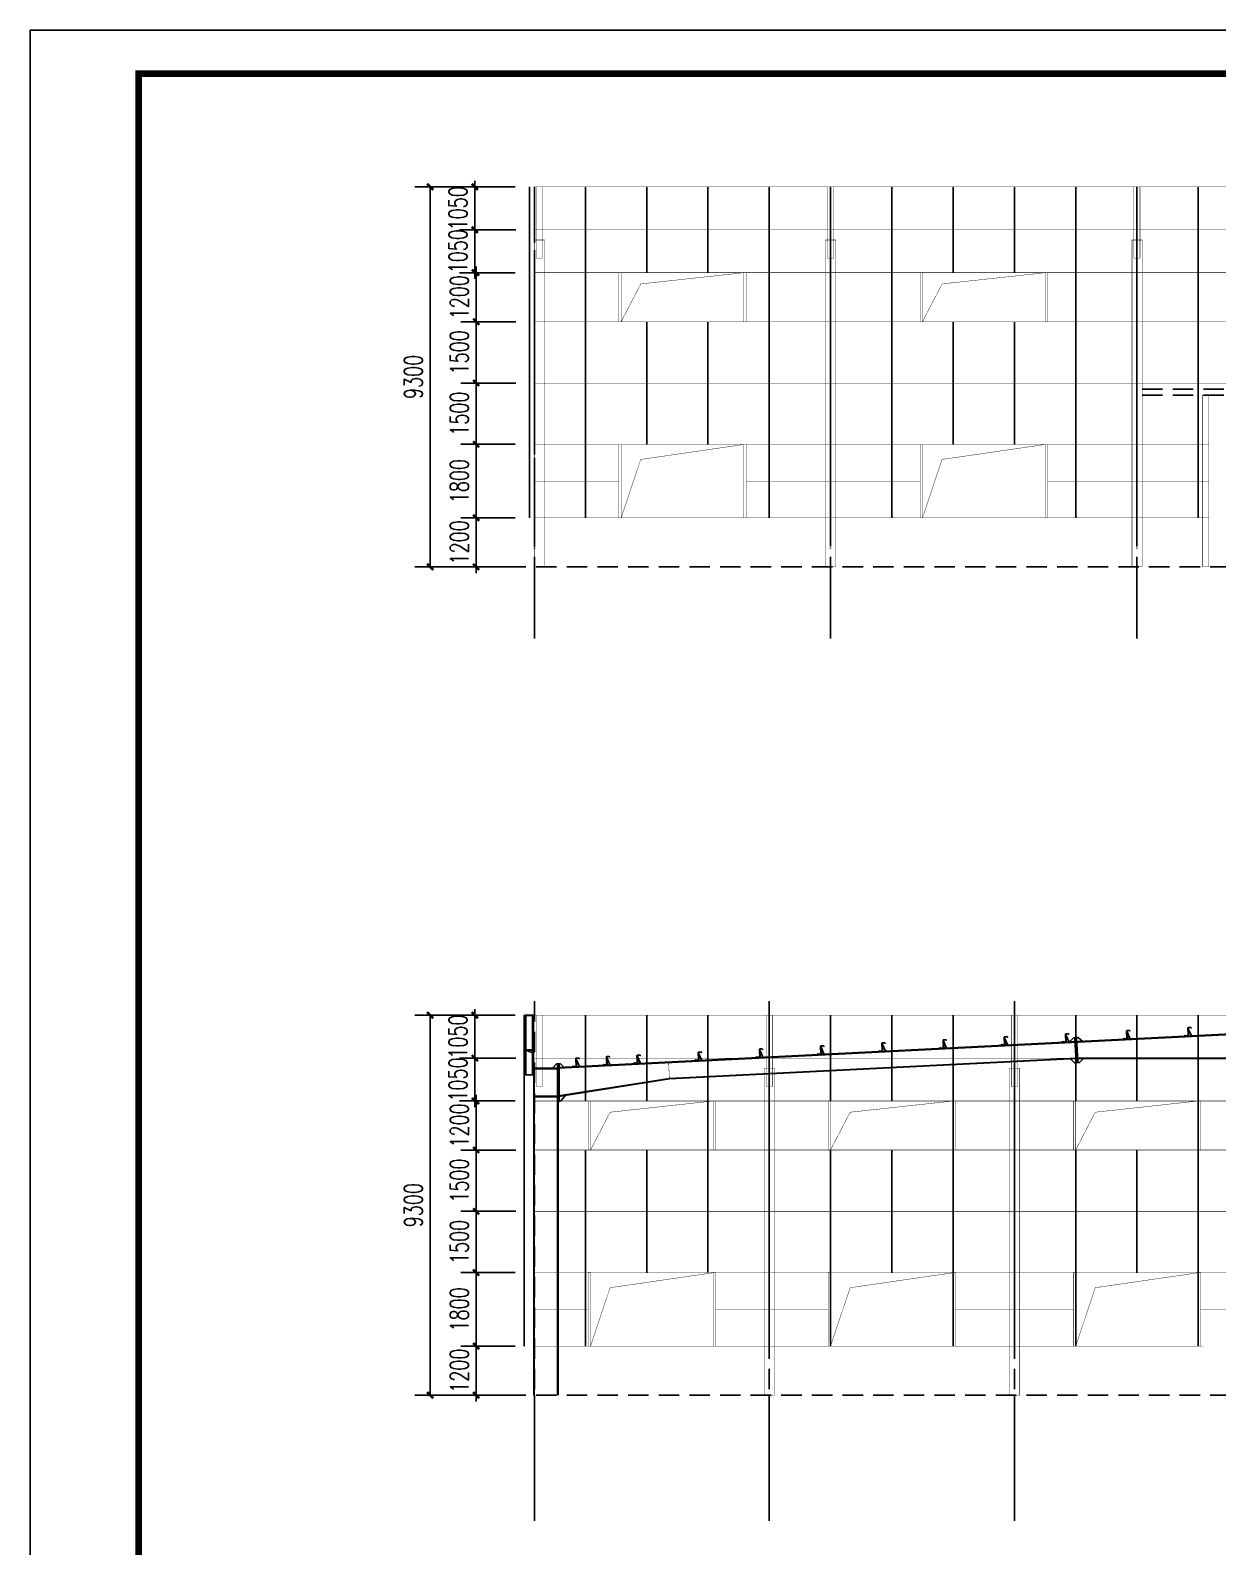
# Model space of a CAD drawing. Extents: x 180850 to 1399066, y 113487 to 334416.
# Drawn here: x 1194176 to 1223239, y 162016 to 199123 of the extents above; entities that cross this region are included whole.
import ezdxf

# ---------------------------------------------------------------- set-up
doc = ezdxf.new("R2010")
doc.units = 0
doc.header["$LTSCALE"] = 1000
doc.linetypes.add('DASHED', pattern=[0.75, 0.5, -0.25])
doc.linetypes.add('DOTE', pattern=[2.42, 2, -0.2, 0.02, -0.2])
for name, color, linetype in [('AXIS', 3, 'Continuous'), ('DOTE', 1, 'Continuous'), ('GL', 150, 'Continuous'), ('GZ', 50, 'Continuous'), ('LT', 27, 'Continuous'), ('PUB_DIM', 3, 'Continuous'), ('PUB_TITLE', 4, 'Continuous'), ('PZ', 202, 'Continuous')]:
    doc.layers.add(name, color=color, linetype=linetype)
doc.styles.add('_TCH_DIM_T3', font='SIMPLEX', dxfattribs={"width": 0.705882, "bigfont": 'GBCBIG'})
doc.dimstyles.new('_TCH_ARCH&&150', dxfattribs={"dimtxt": 446.25, "dimasz": 150, "dimexe": 375, "dimexo": 450, "dimgap": 189.375, "dimtad": 1, "dimdec": 0, "dimzin": 0, "dimdsep": 46, "dimtxsty": '_TCH_DIM_T3', "dimblk": 'ARCHTICK', "dimcen": 0.09, "dimclrd": 3, "dimclre": 3, "dimclrt": 7, "dimazin": 2, "dimtfac": 1, "dimtdec": 0, "dimtix": 1, "dimtmove": 2, "dimatfit": 3, "dimfxl": 1, "dimtolj": 1, "dimtzin": 0, "dimarcsym": 0})

# ---------------------------------------------------------------- blocks, each defined once
blk = doc.blocks.new('_ArchTick')
at = {"color": 0, "linetype": 'ByBlock', "const_width": 0.4}
blk.add_lwpolyline([(-0.5, -0.5), (0.5, 0.5)], dxfattribs=at)
blk = doc.blocks.new('*D1484')
at = {"layer": 'Defpoints', "color": 0, "transparency": 16777216}
for p in [(1205089, 187192), (1206497, 187192), (1206492, 185992)]:
    blk.add_point(p, dxfattribs=at)
at = {"layer": 'PUB_DIM', "color": 3, "lineweight": -2, "transparency": 16777216}
for p, q in [((1206047, 187192), (1204714, 187192)), ((1205089, 187192), (1205089, 187342)), ((1205089, 185992), (1205089, 187192)), ((1206042, 185992), (1204714, 185992)), ((1205089, 185992), (1205089, 185842))]:
    blk.add_line(p, q, dxfattribs=at)
at = {"layer": 'PUB_DIM', "color": 3, "lineweight": -2, "transparency": 16777216, "xscale": 150, "yscale": 150, "zscale": 150}
for p, rotation in [((1205089, 187192), 270), ((1205089, 185992), 90)]:
    blk.add_blockref('_ArchTick', p, dxfattribs=dict(at, rotation=rotation))
at = {"layer": 'PUB_DIM', "color": 7, "transparency": 16777216, "insert": (1204676, 186592), "char_height": 446.2, "attachment_point": 5, "rotation": 90, "style": '_TCH_DIM_T3'}
blk.add_mtext('\\A1;1200', dxfattribs=at)
blk = doc.blocks.new('*D1485')
at = {"layer": 'Defpoints', "color": 0, "transparency": 16777216}
for p in [(1205089, 188992), (1206497, 188992), (1206497, 187192)]:
    blk.add_point(p, dxfattribs=at)
at = {"layer": 'PUB_DIM', "color": 3, "lineweight": -2, "transparency": 16777216}
for p, q in [((1206047, 188992), (1204714, 188992)), ((1205089, 187192), (1205089, 188992)), ((1206047, 187192), (1204714, 187192))]:
    blk.add_line(p, q, dxfattribs=at)
at = {"layer": 'PUB_DIM', "color": 3, "lineweight": -2, "transparency": 16777216, "xscale": 150, "yscale": 150, "zscale": 150}
for p, rotation in [((1205089, 188992), 90), ((1205089, 187192), 270)]:
    blk.add_blockref('_ArchTick', p, dxfattribs=dict(at, rotation=rotation))
at = {"layer": 'PUB_DIM', "color": 7, "transparency": 16777216, "insert": (1204676, 188092), "char_height": 446.2, "attachment_point": 5, "rotation": 90, "style": '_TCH_DIM_T3'}
blk.add_mtext('\\A1;1800', dxfattribs=at)
blk = doc.blocks.new('*D1486')
at = {"layer": 'Defpoints', "color": 0, "transparency": 16777216}
for p in [(1205089, 190492), (1206513, 190492), (1206497, 188992)]:
    blk.add_point(p, dxfattribs=at)
at = {"layer": 'PUB_DIM', "color": 3, "lineweight": -2, "transparency": 16777216}
for p, q in [((1206063, 190492), (1204714, 190492)), ((1205089, 188992), (1205089, 190492)), ((1206047, 188992), (1204714, 188992))]:
    blk.add_line(p, q, dxfattribs=at)
at = {"layer": 'PUB_DIM', "color": 3, "lineweight": -2, "transparency": 16777216, "xscale": 150, "yscale": 150, "zscale": 150}
for p, rotation in [((1205089, 190492), 90), ((1205089, 188992), 270)]:
    blk.add_blockref('_ArchTick', p, dxfattribs=dict(at, rotation=rotation))
at = {"layer": 'PUB_DIM', "color": 7, "transparency": 16777216, "insert": (1204676, 189742), "char_height": 446.2, "attachment_point": 5, "rotation": 90, "style": '_TCH_DIM_T3'}
blk.add_mtext('\\A1;1500', dxfattribs=at)
blk = doc.blocks.new('*D1487')
at = {"layer": 'Defpoints', "color": 0, "transparency": 16777216}
for p in [(1205089, 193192), (1206497, 193192), (1206513, 191992)]:
    blk.add_point(p, dxfattribs=at)
at = {"layer": 'PUB_DIM', "color": 3, "lineweight": -2, "transparency": 16777216}
for p, q in [((1205089, 193192), (1205089, 193342)), ((1206047, 193192), (1204714, 193192)), ((1205089, 191992), (1205089, 193192)), ((1206063, 191992), (1204714, 191992)), ((1205089, 191992), (1205089, 191842))]:
    blk.add_line(p, q, dxfattribs=at)
at = {"layer": 'PUB_DIM', "color": 3, "lineweight": -2, "transparency": 16777216, "xscale": 150, "yscale": 150, "zscale": 150}
for p, rotation in [((1205089, 193192), 270), ((1205089, 191992), 90)]:
    blk.add_blockref('_ArchTick', p, dxfattribs=dict(at, rotation=rotation))
at = {"layer": 'PUB_DIM', "color": 7, "transparency": 16777216, "insert": (1204676, 192592), "char_height": 446.2, "attachment_point": 5, "rotation": 90, "style": '_TCH_DIM_T3'}
blk.add_mtext('\\A1;1200', dxfattribs=at)
blk = doc.blocks.new('*D1488')
at = {"layer": 'Defpoints', "color": 0, "transparency": 16777216}
for p in [(1205056, 194242), (1206513, 194242), (1206497, 193192)]:
    blk.add_point(p, dxfattribs=at)
at = {"layer": 'PUB_DIM', "color": 3, "lineweight": -2, "transparency": 16777216}
for p, q in [((1206063, 194242), (1204681, 194242)), ((1205056, 194242), (1205056, 194392)), ((1205056, 193192), (1205056, 194242)), ((1206047, 193192), (1204681, 193192)), ((1205056, 193192), (1205056, 193042))]:
    blk.add_line(p, q, dxfattribs=at)
at = {"layer": 'PUB_DIM', "color": 3, "lineweight": -2, "transparency": 16777216, "xscale": 150, "yscale": 150, "zscale": 150}
for p, rotation in [((1205056, 194242), 270), ((1205056, 193192), 90)]:
    blk.add_blockref('_ArchTick', p, dxfattribs=dict(at, rotation=rotation))
at = {"layer": 'PUB_DIM', "color": 7, "transparency": 16777216, "insert": (1204643, 193717), "char_height": 446.2, "attachment_point": 5, "rotation": 90, "style": '_TCH_DIM_T3'}
blk.add_mtext('\\A1;1050', dxfattribs=at)
blk = doc.blocks.new('*D1489')
at = {"color": 3, "lineweight": -2, "transparency": 16777216}
for p, q in [((1206028, 195292), (1203589, 195292)), ((1203964, 185992), (1203964, 195292)), ((1206063, 185992), (1203589, 185992))]:
    blk.add_line(p, q, dxfattribs=at)
at = {"layer": 'Defpoints', "color": 0, "transparency": 16777216}
for p in [(1203964, 195292), (1206478, 195292), (1206513, 185992)]:
    blk.add_point(p, dxfattribs=at)
at = {"color": 3, "lineweight": -2, "transparency": 16777216, "xscale": 150, "yscale": 150, "zscale": 150}
for p, rotation in [((1203964, 195292), 90), ((1203964, 185992), 270)]:
    blk.add_blockref('_ArchTick', p, dxfattribs=dict(at, rotation=rotation))
at = {"color": 7, "transparency": 16777216, "insert": (1203551, 190642), "char_height": 446.2, "attachment_point": 5, "rotation": 90, "style": '_TCH_DIM_T3'}
blk.add_mtext('\\A1;9300', dxfattribs=at)
blk = doc.blocks.new('*D1483')
at = {"layer": 'Defpoints', "color": 0, "transparency": 16777216}
for p in [(1206497, 191992), (1205089, 190492), (1206513, 190492)]:
    blk.add_point(p, dxfattribs=at)
at = {"layer": 'PUB_DIM', "color": 3, "lineweight": -2, "transparency": 16777216}
for p, q in [((1206047, 191992), (1204714, 191992)), ((1205089, 191992), (1205089, 190492)), ((1206063, 190492), (1204714, 190492))]:
    blk.add_line(p, q, dxfattribs=at)
at = {"layer": 'PUB_DIM', "color": 3, "lineweight": -2, "transparency": 16777216, "xscale": 150, "yscale": 150, "zscale": 150}
for p, rotation in [((1205089, 191992), 90), ((1205089, 190492), 270)]:
    blk.add_blockref('_ArchTick', p, dxfattribs=dict(at, rotation=rotation))
at = {"layer": 'PUB_DIM', "color": 7, "transparency": 16777216, "insert": (1204676, 191242), "char_height": 446.2, "attachment_point": 5, "rotation": 90, "style": '_TCH_DIM_T3'}
blk.add_mtext('\\A1;1500', dxfattribs=at)
blk = doc.blocks.new('*D1490')
at = {"layer": 'Defpoints', "color": 0, "transparency": 16777216}
for p in [(1205089, 166923), (1206497, 166923), (1206492, 165723)]:
    blk.add_point(p, dxfattribs=at)
at = {"layer": 'PUB_DIM', "color": 3, "lineweight": -2, "transparency": 16777216}
for p, q in [((1205089, 166923), (1205089, 167073)), ((1206047, 166923), (1204714, 166923)), ((1205089, 165723), (1205089, 166923)), ((1206042, 165723), (1204714, 165723)), ((1205089, 165723), (1205089, 165573))]:
    blk.add_line(p, q, dxfattribs=at)
at = {"layer": 'PUB_DIM', "color": 3, "lineweight": -2, "transparency": 16777216, "xscale": 150, "yscale": 150, "zscale": 150}
for p, rotation in [((1205089, 166923), 270), ((1205089, 165723), 90)]:
    blk.add_blockref('_ArchTick', p, dxfattribs=dict(at, rotation=rotation))
at = {"layer": 'PUB_DIM', "color": 7, "transparency": 16777216, "insert": (1204676, 166323), "char_height": 446.2, "attachment_point": 5, "rotation": 90, "style": '_TCH_DIM_T3'}
blk.add_mtext('\\A1;1200', dxfattribs=at)
blk = doc.blocks.new('*D1491')
at = {"layer": 'Defpoints', "color": 0, "transparency": 16777216}
for p in [(1205089, 168723), (1206497, 168723), (1206497, 166923)]:
    blk.add_point(p, dxfattribs=at)
at = {"layer": 'PUB_DIM', "color": 3, "lineweight": -2, "transparency": 16777216}
for p, q in [((1206047, 168723), (1204714, 168723)), ((1205089, 166923), (1205089, 168723)), ((1206047, 166923), (1204714, 166923))]:
    blk.add_line(p, q, dxfattribs=at)
at = {"layer": 'PUB_DIM', "color": 3, "lineweight": -2, "transparency": 16777216, "xscale": 150, "yscale": 150, "zscale": 150}
for p, rotation in [((1205089, 168723), 90), ((1205089, 166923), 270)]:
    blk.add_blockref('_ArchTick', p, dxfattribs=dict(at, rotation=rotation))
at = {"layer": 'PUB_DIM', "color": 7, "transparency": 16777216, "insert": (1204676, 167823), "char_height": 446.2, "attachment_point": 5, "rotation": 90, "style": '_TCH_DIM_T3'}
blk.add_mtext('\\A1;1800', dxfattribs=at)
blk = doc.blocks.new('*D1492')
at = {"layer": 'Defpoints', "color": 0, "transparency": 16777216}
for p in [(1205089, 170223), (1206513, 170223), (1206497, 168723)]:
    blk.add_point(p, dxfattribs=at)
at = {"layer": 'PUB_DIM', "color": 3, "lineweight": -2, "transparency": 16777216}
for p, q in [((1206063, 170223), (1204714, 170223)), ((1205089, 168723), (1205089, 170223)), ((1206047, 168723), (1204714, 168723))]:
    blk.add_line(p, q, dxfattribs=at)
at = {"layer": 'PUB_DIM', "color": 3, "lineweight": -2, "transparency": 16777216, "xscale": 150, "yscale": 150, "zscale": 150}
for p, rotation in [((1205089, 170223), 90), ((1205089, 168723), 270)]:
    blk.add_blockref('_ArchTick', p, dxfattribs=dict(at, rotation=rotation))
at = {"layer": 'PUB_DIM', "color": 7, "transparency": 16777216, "insert": (1204676, 169473), "char_height": 446.2, "attachment_point": 5, "rotation": 90, "style": '_TCH_DIM_T3'}
blk.add_mtext('\\A1;1500', dxfattribs=at)
blk = doc.blocks.new('*D1493')
at = {"layer": 'Defpoints', "color": 0, "transparency": 16777216}
for p in [(1205089, 172923), (1206497, 172923), (1206513, 171723)]:
    blk.add_point(p, dxfattribs=at)
at = {"layer": 'PUB_DIM', "color": 3, "lineweight": -2, "transparency": 16777216}
for p, q in [((1206047, 172923), (1204714, 172923)), ((1205089, 172923), (1205089, 173073)), ((1205089, 171723), (1205089, 172923)), ((1206063, 171723), (1204714, 171723)), ((1205089, 171723), (1205089, 171573))]:
    blk.add_line(p, q, dxfattribs=at)
at = {"layer": 'PUB_DIM', "color": 3, "lineweight": -2, "transparency": 16777216, "xscale": 150, "yscale": 150, "zscale": 150}
for p, rotation in [((1205089, 172923), 270), ((1205089, 171723), 90)]:
    blk.add_blockref('_ArchTick', p, dxfattribs=dict(at, rotation=rotation))
at = {"layer": 'PUB_DIM', "color": 7, "transparency": 16777216, "insert": (1204676, 172323), "char_height": 446.2, "attachment_point": 5, "rotation": 90, "style": '_TCH_DIM_T3'}
blk.add_mtext('\\A1;1200', dxfattribs=at)
blk = doc.blocks.new('*D1494')
at = {"layer": 'Defpoints', "color": 0, "transparency": 16777216}
for p in [(1205056, 173973), (1206513, 173973), (1206497, 172923)]:
    blk.add_point(p, dxfattribs=at)
at = {"layer": 'PUB_DIM', "color": 3, "lineweight": -2, "transparency": 16777216}
for p, q in [((1205056, 173973), (1205056, 174123)), ((1206063, 173973), (1204681, 173973)), ((1205056, 172923), (1205056, 173973)), ((1206047, 172923), (1204681, 172923)), ((1205056, 172923), (1205056, 172773))]:
    blk.add_line(p, q, dxfattribs=at)
at = {"layer": 'PUB_DIM', "color": 3, "lineweight": -2, "transparency": 16777216, "xscale": 150, "yscale": 150, "zscale": 150}
for p, rotation in [((1205056, 173973), 270), ((1205056, 172923), 90)]:
    blk.add_blockref('_ArchTick', p, dxfattribs=dict(at, rotation=rotation))
at = {"layer": 'PUB_DIM', "color": 7, "transparency": 16777216, "insert": (1204643, 173448), "char_height": 446.2, "attachment_point": 5, "rotation": 90, "style": '_TCH_DIM_T3'}
blk.add_mtext('\\A1;1050', dxfattribs=at)
blk = doc.blocks.new('*D1495')
at = {"color": 3, "lineweight": -2, "transparency": 16777216}
for p, q in [((1206028, 175023), (1203589, 175023)), ((1203964, 165723), (1203964, 175023)), ((1206063, 165723), (1203589, 165723))]:
    blk.add_line(p, q, dxfattribs=at)
at = {"layer": 'Defpoints', "color": 0, "transparency": 16777216}
for p in [(1203964, 175023), (1206478, 175023), (1206513, 165723)]:
    blk.add_point(p, dxfattribs=at)
at = {"color": 3, "lineweight": -2, "transparency": 16777216, "xscale": 150, "yscale": 150, "zscale": 150}
for p, rotation in [((1203964, 175023), 90), ((1203964, 165723), 270)]:
    blk.add_blockref('_ArchTick', p, dxfattribs=dict(at, rotation=rotation))
at = {"color": 7, "transparency": 16777216, "insert": (1203551, 170373), "char_height": 446.2, "attachment_point": 5, "rotation": 90, "style": '_TCH_DIM_T3'}
blk.add_mtext('\\A1;9300', dxfattribs=at)
blk = doc.blocks.new('*D1496')
at = {"layer": 'Defpoints', "color": 0, "transparency": 16777216}
for p in [(1206497, 171723), (1205089, 170223), (1206513, 170223)]:
    blk.add_point(p, dxfattribs=at)
at = {"layer": 'PUB_DIM', "color": 3, "lineweight": -2, "transparency": 16777216}
for p, q in [((1206047, 171723), (1204714, 171723)), ((1205089, 171723), (1205089, 170223)), ((1206063, 170223), (1204714, 170223))]:
    blk.add_line(p, q, dxfattribs=at)
at = {"layer": 'PUB_DIM', "color": 3, "lineweight": -2, "transparency": 16777216, "xscale": 150, "yscale": 150, "zscale": 150}
for p, rotation in [((1205089, 171723), 90), ((1205089, 170223), 270)]:
    blk.add_blockref('_ArchTick', p, dxfattribs=dict(at, rotation=rotation))
at = {"layer": 'PUB_DIM', "color": 7, "transparency": 16777216, "insert": (1204676, 170973), "char_height": 446.2, "attachment_point": 5, "rotation": 90, "style": '_TCH_DIM_T3'}
blk.add_mtext('\\A1;1500', dxfattribs=at)
blk = doc.blocks.new('*D1497')
at = {"layer": 'Defpoints', "color": 0, "transparency": 16777216}
for p in [(1206497, 175023), (1205056, 173973), (1206513, 173973)]:
    blk.add_point(p, dxfattribs=at)
at = {"layer": 'PUB_DIM', "color": 3, "lineweight": -2, "transparency": 16777216}
for p, q in [((1205056, 175023), (1205056, 175173)), ((1206047, 175023), (1204681, 175023)), ((1205056, 175023), (1205056, 173973)), ((1206063, 173973), (1204681, 173973)), ((1205056, 173973), (1205056, 173823))]:
    blk.add_line(p, q, dxfattribs=at)
at = {"layer": 'PUB_DIM', "color": 3, "lineweight": -2, "transparency": 16777216, "xscale": 150, "yscale": 150, "zscale": 150}
for p, rotation in [((1205056, 175023), 270), ((1205056, 173973), 90)]:
    blk.add_blockref('_ArchTick', p, dxfattribs=dict(at, rotation=rotation))
at = {"layer": 'PUB_DIM', "color": 7, "transparency": 16777216, "insert": (1204643, 174498), "char_height": 446.2, "attachment_point": 5, "rotation": 90, "style": '_TCH_DIM_T3'}
blk.add_mtext('\\A1;1050', dxfattribs=at)
blk = doc.blocks.new('*D1498')
at = {"layer": 'Defpoints', "color": 0, "transparency": 16777216}
for p in [(1206497, 195292), (1205056, 194242), (1206513, 194242)]:
    blk.add_point(p, dxfattribs=at)
at = {"layer": 'PUB_DIM', "color": 3, "lineweight": -2, "transparency": 16777216}
for p, q in [((1206047, 195292), (1204681, 195292)), ((1205056, 195292), (1205056, 195442)), ((1205056, 195292), (1205056, 194242)), ((1206063, 194242), (1204681, 194242)), ((1205056, 194242), (1205056, 194092))]:
    blk.add_line(p, q, dxfattribs=at)
at = {"layer": 'PUB_DIM', "color": 3, "lineweight": -2, "transparency": 16777216, "xscale": 150, "yscale": 150, "zscale": 150}
for p, rotation in [((1205056, 195292), 270), ((1205056, 194242), 90)]:
    blk.add_blockref('_ArchTick', p, dxfattribs=dict(at, rotation=rotation))
at = {"layer": 'PUB_DIM', "color": 7, "transparency": 16777216, "insert": (1204643, 194767), "char_height": 446.2, "attachment_point": 5, "rotation": 90, "style": '_TCH_DIM_T3'}
blk.add_mtext('\\A1;1050', dxfattribs=at)
blk = doc.blocks.new('A$C68553040')
at = {"layer": 'GL'}
for p, q in [((18004, 8874), (830, 8015)), ((18004, 8862), (830, 8003)), ((13520, 8249, 0), (3547, 7751)), ((13521, 8237, 0), (3548, 7739)), ((17624, 8248, 0), (13520, 8250, 0)), ((17624, 8237, 1), (13521, 8238)), ((3546, 7750), (832, 7323)), ((3546, 7750), (832, 7323)), ((3548, 7739), (832, 7311)), ((3548, 7739), (832, 7311))]:
    blk.add_line(p, q, dxfattribs=at)
at = {"layer": 'GL', "color": 6, "const_width": 10}
blk.add_lwpolyline([(3527, 8150), (3548, 7739)], dxfattribs=at)
blk.add_lwpolyline([(3527, 8150), (3548, 7739)], dxfattribs=at)
at = {"layer": 'GZ'}
for p, q in [((226, 0, 4), (226, 7986, 0)), ((240, 0, 4), (240, 7986, 0)), ((812, 7315, -8), (240, 7315, -4)), ((812, 7315, -8), (240, 7315, -4)), ((812, 7301, -8), (240, 7301, -4)), ((812, 7301, -8), (240, 7301, -4)), ((812, 7141, -4), (812, 0, 0)), ((826, 7141, -4), (826, 0, 0))]:
    blk.add_line(p, q, dxfattribs=at)
at = {"layer": 'GZ', "elevation": -2}
blk.add_lwpolyline([(226, 7986), (812, 7986), (812, 8000), (226, 8000)], close=True, dxfattribs=at)
at = {"layer": 'LT'}
for p, q in [((1, 9285), (1, 9233)), ((5, 9236), (5, 9282)), ((226, 9300), (6, 9300)), ((6, 9300), (6, 9297)), ((6, 9297), (226, 9297)), ((210, 9297), (12, 9297)), ((16, 9293), (207, 9293)), ((218, 9282), (218, 9236)), ((221, 9233), (221, 9285)), ((226, 9297), (226, 9300)), ((12, 9222), (24, 9222)), ((24, 9225), (16, 9225)), ((24, 9222), (24, 9225)), ((199, 9225), (199, 9222)), ((207, 9225), (199, 9225)), ((199, 9222), (210, 9222)), ((0, 8463), (0, 8515)), ((3, 8512), (3, 8466)), ((5, 8448), (5, 8452)), ((5, 8452), (225, 8452)), ((225, 8448), (5, 8448)), ((5, 8448), (225, 8369)), ((11, 8527), (23, 8527)), ((209, 8452), (11, 8452)), ((23, 8523), (15, 8523)), ((15, 8455), (205, 8455)), ((23, 8527), (23, 8523)), ((53, 8429), (53, 8468)), ((164, 8429), (164, 8468)), ((198, 8523), (198, 8527)), ((198, 8527), (209, 8527)), ((205, 8523), (198, 8523)), ((217, 8466), (217, 8512)), ((220, 8515), (220, 8463)), ((225, 8452), (225, 8448))]:
    blk.add_line(p, q, dxfattribs=at)
at = {"layer": 'LT', "color": 1, "linetype": 'Continuous'}
for p, q in [((16263, 8939, -4), (16223, 8937, -4)), ((16263, 8939, -4), (16223, 8937, -4)), ((8772, 8565, -4), (8732, 8563, -4)), ((8772, 8565, -4), (8732, 8563, -4)), ((10270, 8640, -4), (10231, 8638, -4)), ((10270, 8640, -4), (10231, 8638, -4)), ((10275, 8548, -4), (10235, 8546, -4)), ((10275, 8548, -4), (10235, 8546, -4)), ((11769, 8715, -4), (11729, 8713, -4)), ((11769, 8715, -4), (11729, 8713, -4)), ((11773, 8623, -4), (11733, 8621, -4)), ((11773, 8623, -4), (11733, 8621, -4)), ((13267, 8789, -4), (13227, 8787, -4)), ((13267, 8789, -4), (13227, 8787, -4)), ((13271, 8698, -4), (13231, 8696, -4)), ((13271, 8698, -4), (13231, 8696, -4)), ((14765, 8864, -4), (14725, 8862, -4)), ((14765, 8864, -4), (14725, 8862, -4)), ((14769, 8773, -4), (14730, 8771, -4)), ((14769, 8773, -4), (14730, 8771, -4)), ((16268, 8848, -4), (16228, 8846, -4)), ((16268, 8848, -4), (16228, 8846, -4)), ((1282, 8190, -4), (1242, 8188, -4)), ((1282, 8190, -4), (1242, 8188, -4)), ((2031, 8228, -4), (1991, 8226, -4)), ((2031, 8228, -4), (1991, 8226, -4)), ((2780, 8265, -4), (2740, 8263, -4)), ((2780, 8265, -4), (2740, 8263, -4)), ((2784, 8174, -4), (2745, 8172, -4)), ((2784, 8174, -4), (2745, 8172, -4)), ((4278, 8340, -4), (4238, 8338, -4)), ((4278, 8340, -4), (4238, 8338, -4)), ((4283, 8249, -4), (4243, 8247, -4)), ((4283, 8249, -4), (4243, 8247, -4)), ((5776, 8415, -4), (5736, 8413, -4)), ((5776, 8415, -4), (5736, 8413, -4)), ((5781, 8324, -4), (5741, 8322, -4)), ((5781, 8324, -4), (5741, 8322, -4)), ((7274, 8490, -4), (7234, 8488, -4)), ((7274, 8490, -4), (7234, 8488, -4)), ((7279, 8398, -4), (7239, 8396, -4)), ((7279, 8398, -4), (7239, 8396, -4)), ((8777, 8473, -4), (8737, 8471, -4)), ((8777, 8473, -4), (8737, 8471, -4)), ((1286, 8099, -4), (1246, 8097, -4)), ((1286, 8099, -4), (1246, 8097, -4)), ((2035, 8136, -4), (1995, 8134, -4)), ((2035, 8136, -4), (1995, 8134, -4))]:
    blk.add_line(p, q, dxfattribs=at)
at = {"layer": 'LT'}
for points in [[(225, 7836), (1, 7836), (1, 9297), (225, 9297)], [(195, 7836), (31, 7836), (31, 9297), (195, 9297)], [(16241, 8978), (16247, 8978), (16256, 8787), (16251, 8786)], [(16247, 8968), (16256, 8787), (16326, 8790)], [(8750, 8603), (8756, 8604), (8766, 8412), (8760, 8412)], [(8757, 8594), (8766, 8412), (8836, 8415)], [(10248, 8678), (10254, 8679), (10264, 8487), (10258, 8487)], [(10255, 8669), (10264, 8487), (10334, 8490)], [(11747, 8753), (11753, 8754), (11762, 8562), (11756, 8561)], [(11753, 8744), (11762, 8562), (11832, 8565)], [(13245, 8828), (13251, 8828), (13260, 8637), (13254, 8636)], [(13251, 8818), (13260, 8637), (13330, 8640)], [(14743, 8903), (14749, 8903), (14758, 8712), (14752, 8711)], [(14749, 8893), (14758, 8712), (14828, 8715)], [(1260, 8229), (1266, 8229), (1275, 8037), (1269, 8037)], [(1266, 8219), (1275, 8037), (1345, 8041)], [(2009, 8266), (2015, 8267), (2024, 8075), (2018, 8075)], [(2015, 8257), (2024, 8075), (2094, 8078)], [(2758, 8304), (2764, 8304), (2773, 8112), (2767, 8112)], [(2764, 8294), (2773, 8112), (2843, 8116)], [(4256, 8379), (4262, 8379), (4271, 8187), (4265, 8187)], [(4262, 8369), (4271, 8187), (4341, 8191)], [(5754, 8454), (5760, 8454), (5770, 8262), (5764, 8262)], [(5761, 8444), (5770, 8262), (5839, 8266)], [(7252, 8529), (7258, 8529), (7268, 8337), (7262, 8337)], [(7259, 8519), (7268, 8337), (7338, 8341)]]:
    blk.add_lwpolyline(points, close=True, dxfattribs=at)
at = {"layer": 'LT', "elevation": -4}
for points in [[(14743, 8908, -0.414214), (14752, 8919), (14808, 8921), (14822, 8909), (14824, 8911), (14809, 8924), (14749, 8921, 0.414214), (14739, 8911), (14748, 8734, -0.414214), (14739, 8724), (14683, 8721), (14669, 8734), (14667, 8731), (14682, 8718), (14742, 8721, 0.414214), (14751, 8731), (14743, 8908)], [(16241, 8983, -0.414214), (16250, 8993), (16306, 8996), (16320, 8983), (16322, 8986), (16307, 8999), (16247, 8996, 0.414214), (16238, 8986), (16246, 8809, -0.414214), (16237, 8799), (16181, 8796), (16167, 8809), (16165, 8806), (16180, 8793), (16240, 8796, 0.414214), (16250, 8806), (16241, 8983)], [(7252, 8534, -0.414214), (7261, 8544), (7317, 8547), (7331, 8534), (7333, 8536), (7318, 8550), (7258, 8547, 0.414214), (7249, 8536), (7258, 8360, -0.414214), (7248, 8349), (7192, 8346), (7178, 8359), (7176, 8357), (7191, 8343), (7251, 8346, 0.414214), (7261, 8357), (7252, 8534)], [(8750, 8608, -0.414214), (8760, 8619), (8815, 8622), (8829, 8609), (8831, 8611), (8816, 8625), (8756, 8622, 0.414214), (8747, 8611), (8756, 8435, -0.414214), (8746, 8424), (8691, 8421), (8676, 8434), (8674, 8432), (8689, 8418), (8749, 8421, 0.414214), (8759, 8432), (8750, 8608)], [(10248, 8683, -0.414214), (10258, 8694), (10313, 8697), (10327, 8684), (10329, 8686), (10314, 8700), (10254, 8697, 0.414214), (10245, 8686), (10254, 8509, -0.414214), (10244, 8499), (10189, 8496), (10175, 8509), (10173, 8507), (10188, 8493), (10247, 8496, 0.414214), (10257, 8507), (10248, 8683)], [(11746, 8758, -0.414214), (11756, 8769), (11811, 8772), (11826, 8759), (11828, 8761), (11813, 8775), (11753, 8772, 0.414214), (11743, 8761), (11752, 8584, -0.414214), (11742, 8574), (11687, 8571), (11673, 8584), (11671, 8582), (11686, 8568), (11746, 8571, 0.414214), (11755, 8581), (11746, 8758)], [(13244, 8833, -0.414214), (13254, 8844), (13310, 8846), (13324, 8834), (13326, 8836), (13311, 8849), (13251, 8846, 0.414214), (13241, 8836), (13250, 8659, -0.414214), (13241, 8649), (13185, 8646), (13171, 8659), (13169, 8657), (13184, 8643), (13244, 8646, 0.414214), (13253, 8656), (13244, 8833)], [(1259, 8234, -0.414214), (1269, 8244), (1325, 8247), (1339, 8234), (1341, 8237), (1326, 8250), (1266, 8247, 0.414214), (1256, 8237), (1265, 8060, -0.414214), (1256, 8049), (1200, 8047), (1186, 8059), (1184, 8057), (1199, 8044), (1259, 8047, 0.414214), (1268, 8057), (1259, 8234)], [(2008, 8271, -0.414214), (2018, 8282), (2074, 8285), (2088, 8272), (2090, 8274), (2075, 8288), (2015, 8285, 0.414214), (2005, 8274), (2014, 8097, -0.414214), (2005, 8087), (1949, 8084), (1935, 8097), (1933, 8095), (1948, 8081), (2008, 8084, 0.414214), (2017, 8095), (2008, 8271)], [(2758, 8309, -0.414214), (2767, 8319), (2823, 8322), (2837, 8309), (2839, 8312), (2824, 8325), (2764, 8322, 0.414214), (2754, 8312), (2763, 8135, -0.414214), (2754, 8124), (2698, 8122), (2684, 8134), (2682, 8132), (2697, 8119), (2757, 8122, 0.414214), (2766, 8132), (2758, 8309)], [(4256, 8384, -0.414214), (4265, 8394), (4321, 8397), (4335, 8384), (4337, 8386), (4322, 8400), (4262, 8397, 0.414214), (4252, 8387), (4261, 8210, -0.414214), (4252, 8199), (4196, 8197), (4182, 8209), (4180, 8207), (4195, 8193), (4255, 8196, 0.414214), (4264, 8207), (4256, 8384)], [(5754, 8459, -0.414214), (5763, 8469), (5819, 8472), (5833, 8459), (5835, 8461), (5820, 8475), (5760, 8472, 0.414214), (5751, 8461), (5759, 8285, -0.414214), (5750, 8274), (5694, 8271), (5680, 8284), (5678, 8282), (5693, 8268), (5753, 8271, 0.414214), (5763, 8282), (5754, 8459)]]:
    blk.add_lwpolyline(points, format="xyb", dxfattribs=at)
at = {"layer": 'LT'}
for centre, start, end in [((12, 9285), 90, 180), ((16, 9282), 90, 180), ((207, 9282), 0, 90), ((210, 9285), 0, 90), ((12, 9233), 180, 270), ((16, 9236), 180, 270), ((207, 9236), 270, 0), ((210, 9233), 270, 0), ((11, 8515), 90, 180), ((11, 8463), 180, 270), ((15, 8512), 90, 180), ((15, 8466), 180, 270), ((205, 8512), 0, 90), ((205, 8466), 270, 0), ((209, 8515), 0, 90), ((209, 8463), 270, 0)]:
    blk.add_arc(centre, 11.3, start, end, dxfattribs=at)
at = {"layer": 'LT', "color": 1, "linetype": 'Continuous'}
for points in [[(16241, 8926, -4), (16239, 8950, -4), (16250, 8926, -4), (16248, 8951, -4)], [(16241, 8926, -4), (16239, 8950, -4), (16250, 8926, -4), (16248, 8951, -4)], [(8750, 8551, -4), (8749, 8576, -4), (8759, 8552, -4), (8758, 8576, -4)], [(8750, 8551, -4), (8749, 8576, -4), (8759, 8552, -4), (8758, 8576, -4)], [(10248, 8626, -4), (10247, 8651, -4), (10257, 8627, -4), (10256, 8651, -4)], [(10248, 8626, -4), (10247, 8651, -4), (10257, 8627, -4), (10256, 8651, -4)], [(10251, 8559, -4), (10253, 8535, -4), (10260, 8560, -4), (10262, 8535, -4)], [(10251, 8559, -4), (10253, 8535, -4), (10260, 8560, -4), (10262, 8535, -4)], [(11746, 8701, -4), (11745, 8726, -4), (11755, 8702, -4), (11754, 8726, -4)], [(11746, 8701, -4), (11745, 8726, -4), (11755, 8702, -4), (11754, 8726, -4)], [(11749, 8634, -4), (11751, 8610, -4), (11758, 8635, -4), (11760, 8610, -4)], [(11749, 8634, -4), (11751, 8610, -4), (11758, 8635, -4), (11760, 8610, -4)], [(13244, 8776, -4), (13243, 8801, -4), (13253, 8777, -4), (13252, 8801, -4)], [(13244, 8776, -4), (13243, 8801, -4), (13253, 8777, -4), (13252, 8801, -4)], [(13248, 8709, -4), (13249, 8685, -4), (13257, 8710, -4), (13258, 8685, -4)], [(13248, 8709, -4), (13249, 8685, -4), (13257, 8710, -4), (13258, 8685, -4)], [(14742, 8851, -4), (14741, 8875, -4), (14751, 8851, -4), (14750, 8876, -4)], [(14742, 8851, -4), (14741, 8875, -4), (14751, 8851, -4), (14750, 8876, -4)], [(14746, 8784, -4), (14747, 8760, -4), (14755, 8784, -4), (14756, 8760, -4)], [(14746, 8784, -4), (14747, 8760, -4), (14755, 8784, -4), (14756, 8760, -4)], [(16244, 8859, -4), (16245, 8834, -4), (16253, 8859, -4), (16254, 8835, -4)], [(16244, 8859, -4), (16245, 8834, -4), (16253, 8859, -4), (16254, 8835, -4)], [(1259, 8177, -4), (1258, 8201, -4), (1268, 8177, -4), (1267, 8202, -4)], [(1259, 8177, -4), (1258, 8201, -4), (1268, 8177, -4), (1267, 8202, -4)], [(2008, 8214, -4), (2007, 8239, -4), (2017, 8215, -4), (2016, 8239, -4)], [(2008, 8214, -4), (2007, 8239, -4), (2017, 8215, -4), (2016, 8239, -4)], [(2757, 8252, -4), (2756, 8276, -4), (2766, 8252, -4), (2765, 8277, -4)], [(2757, 8252, -4), (2756, 8276, -4), (2766, 8252, -4), (2765, 8277, -4)], [(2761, 8185, -4), (2762, 8160, -4), (2770, 8185, -4), (2771, 8161, -4)], [(2761, 8185, -4), (2762, 8160, -4), (2770, 8185, -4), (2771, 8161, -4)], [(4255, 8327, -4), (4254, 8351, -4), (4264, 8327, -4), (4263, 8352, -4)], [(4255, 8327, -4), (4254, 8351, -4), (4264, 8327, -4), (4263, 8352, -4)], [(4259, 8260, -4), (4260, 8235, -4), (4268, 8260, -4), (4269, 8236, -4)], [(4259, 8260, -4), (4260, 8235, -4), (4268, 8260, -4), (4269, 8236, -4)], [(5754, 8402, -4), (5752, 8426, -4), (5763, 8402, -4), (5761, 8426, -4)], [(5754, 8402, -4), (5752, 8426, -4), (5763, 8402, -4), (5761, 8426, -4)], [(5757, 8335, -4), (5758, 8310, -4), (5766, 8335, -4), (5767, 8311, -4)], [(5757, 8335, -4), (5758, 8310, -4), (5766, 8335, -4), (5767, 8311, -4)], [(7252, 8476, -4), (7251, 8501, -4), (7261, 8477, -4), (7260, 8501, -4)], [(7252, 8476, -4), (7251, 8501, -4), (7261, 8477, -4), (7260, 8501, -4)], [(7255, 8410, -4), (7256, 8385, -4), (7264, 8410, -4), (7265, 8386, -4)], [(7255, 8410, -4), (7256, 8385, -4), (7264, 8410, -4), (7265, 8386, -4)], [(8753, 8484, -4), (8754, 8460, -4), (8762, 8485, -4), (8763, 8460, -4)], [(8753, 8484, -4), (8754, 8460, -4), (8762, 8485, -4), (8763, 8460, -4)], [(1263, 8110, -4), (1264, 8085, -4), (1272, 8110, -4), (1273, 8086, -4)], [(1263, 8110, -4), (1264, 8085, -4), (1272, 8110, -4), (1273, 8086, -4)], [(2012, 8147, -4), (2013, 8123, -4), (2021, 8148, -4), (2022, 8123, -4)], [(2012, 8147, -4), (2013, 8123, -4), (2021, 8148, -4), (2022, 8123, -4)]]:
    blk.add_solid(points, dxfattribs=at)
at = {"layer": 'LT'}
for points in [[(65, 8455), (41, 8455), (65, 8448), (41, 8448)], [(176, 8455), (151, 8455), (176, 8448), (151, 8448)]]:
    blk.add_solid(points, dxfattribs=at)
at = {"layer": 'PZ'}
for p, q in [((13435, 8746, -2), (13336, 8640, -4)), ((13435, 8746, -2), (13336, 8640, -4)), ((13435, 8746, -2), (13475, 8748, -2)), ((13435, 8746, -2), (13475, 8748, -2)), ((13555, 8752, -2), (13515, 8750, -2)), ((13555, 8752, -2), (13515, 8750, -2)), ((13555, 8752, -2), (13665, 8657, -4)), ((13555, 8752, -2), (13665, 8657, -4)), ((13466, 8135), (13363, 8230)), ((13466, 8135), (13363, 8230)), ((13586, 8141), (13682, 8237)), ((13586, 8141), (13682, 8237)), ((782, 8110, -4), (690, 8000, -4)), ((812, 8110, -4), (782, 8110, -4)), ((812, 8110, -4), (782, 8110, -4)), ((812, 8110, -4), (812, 7141, -4)), ((812, 8110, -4), (852, 8110, -4)), ((832, 7191, -4), (832, 8110, -4)), ((852, 8110, -4), (882, 8111, -4)), ((852, 8110, -4), (882, 8111, -4)), ((852, 7191, -4), (852, 8110, -4)), ((882, 8111, -4), (979, 8010, -4)), ((13466, 8135), (13506, 8137)), ((13466, 8135), (13506, 8137)), ((13586, 8141), (13546, 8139)), ((13586, 8141), (13546, 8139)), ((812, 7141, -4), (826, 7141, -8)), ((826, 7141, -8), (832, 7191, -4)), ((832, 7191, -4), (852, 7191, -4)), ((832, 7191, -4), (852, 7191, -4)), ((852, 7191, -4), (882, 7191, -4)), ((882, 7191, -4), (995, 7328, -4))]:
    blk.add_line(p, q, dxfattribs=at)
for points in [[(13526, 8138), (13506, 8137), (13475, 8748), (13495, 8749)], [(13526, 8138), (13506, 8137), (13475, 8748), (13495, 8749)], [(13526, 8138), (13546, 8139), (13515, 8750), (13495, 8749)], [(13526, 8138), (13546, 8139), (13515, 8750), (13495, 8749)]]:
    blk.add_lwpolyline(points, close=True, dxfattribs=at)

msp = doc.modelspace()

# ---------------------------------------------------------------- linework, layer by layer
at = {"color": 4}
for p, q in [((1206393.43, 195291.63), (1206393.43, 187191.63)), ((1207763.3, 195291.63), (1207763.3, 187191.63)), ((1209263.3, 195291.63), (1209263.3, 193191.63)), ((1210763.3, 195291.63), (1210763.3, 193191.63)), ((1212263.3, 195291.63), (1212263.3, 187191.63)), ((1213763.3, 195291.63), (1213763.3, 187191.63)), ((1215263.3, 195291.63), (1215263.3, 187191.63)), ((1216763.3, 195291.63), (1216763.3, 193191.63)), ((1218263.3, 195291.63), (1218263.3, 193191.63)), ((1219763.3, 195291.63), (1219763.3, 187191.63)), ((1221263.3, 195291.63), (1221263.3, 187191.63)), ((1222763.3, 195291.63), (1222763.3, 187191.63)), ((1209263.3, 191991.63), (1209263.3, 188988.25)), ((1210763.3, 191991.63), (1210763.3, 188988.25)), ((1216763.3, 191991.63), (1216763.3, 188988.25)), ((1218263.3, 191991.63), (1218263.3, 188988.25)), ((1206263.3, 175023.33), (1206263.3, 166923.33)), ((1207763.3, 175023.33), (1207763.3, 172923.33)), ((1209263.3, 175023.33), (1209263.3, 172923.33)), ((1210763.3, 175023.33), (1210763.3, 168723.41)), ((1212263.3, 175023.33), (1212263.3, 166923.33)), ((1213763.3, 175023.33), (1213763.3, 172923.33)), ((1215263.3, 175023.33), (1215263.3, 172923.33)), ((1216763.3, 175023.33), (1216763.3, 166923.33)), ((1218263.3, 175023.33), (1218263.3, 166923.33)), ((1219763.3, 175023.33), (1219763.3, 172923.33)), ((1221263.3, 175023.33), (1221263.3, 172923.33)), ((1222763.3, 175023.33), (1222763.3, 166923.33)), ((1207763.3, 171723.33), (1207763.3, 166923.33)), ((1209263.3, 171723.33), (1209263.3, 168719.96)), ((1213763.3, 171723.33), (1213763.3, 166923.33)), ((1215263.3, 171723.33), (1215263.3, 168719.96)), ((1219763.3, 171723.33), (1219763.3, 166923.33)), ((1221263.3, 171723.33), (1221263.3, 168719.96))]:
    msp.add_line(p, q, dxfattribs=at)
at = {"layer": 'AXIS'}
for p, q in [((1206513.3, 165723.33), (1206513.3, 162646.43)), ((1212263.3, 165723.33), (1212263.3, 162646.43)), ((1218263.3, 165723.33), (1218263.3, 162646.43))]:
    msp.add_line(p, q, dxfattribs=at)
at = {"layer": 'DOTE', "linetype": 'DOTE'}
for p, q in [((1206513.3, 184241.63), (1206513.3, 195291.63)), ((1213763.3, 184241.63), (1213763.3, 195291.63)), ((1221263.3, 184241.63), (1221263.3, 195291.63))]:
    msp.add_line(p, q, dxfattribs=at)
at = {"layer": 'LT', "linetype": 'DASHED'}
for p, q in [((1206513.3, 184241.63), (1206513.3, 195291.63)), ((1213763.3, 184241.63), (1213763.3, 195291.63)), ((1221263.3, 184241.63), (1221263.3, 195291.63)), ((1228638.3, 190341.63), (1221388.3, 190341.63)), ((1228638.3, 190191.63), (1221388.3, 190191.63)), ((1205807.65, 185991.63), (1267436.36, 185991.63)), ((1206513.3, 165116.93), (1206513.3, 175424.98)), ((1212263.3, 165116.93), (1212263.3, 175424.98)), ((1218263.3, 165116.93), (1218263.3, 175424.98)), ((1205807.65, 165723.33), (1243142.01, 165723.33))]:
    msp.add_line(p, q, dxfattribs=at)
at = {"layer": 'LT', "linetype": 'DASHED', "const_width": 10}
for points in [[(1266613.3, 195291.63), (1206513.3, 195291.63)], [(1266613.3, 194241.63), (1206513.3, 194241.63)], [(1266613.3, 193191.63), (1206513.3, 193191.63)], [(1266163.52, 191991.63), (1206513.3, 191991.63)], [(1266163.52, 190491.63), (1206513.3, 190491.63)], [(1223021.3, 188988.25), (1206513.3, 188988.25)], [(1208581.35, 188089.94), (1206513.3, 188089.94)], [(1211695.26, 188089.94), (1215956.35, 188089.94)], [(1223021.3, 188089.94), (1219070.26, 188089.94)], [(1223021.3, 187191.63), (1206513.3, 187191.63)], [(1242013.3, 175023.33), (1206513.3, 175023.33)], [(1242013.3, 173973.33), (1206513.3, 173973.33)], [(1242013.3, 172923.33), (1206513.3, 172923.33)], [(1242013.3, 171723.33), (1206513.3, 171723.33)], [(1242013.3, 170223.33), (1206513.3, 170223.33)], [(1242013.3, 168723.41), (1206513.3, 168723.41)], [(1207831.35, 167821.65), (1206513.3, 167821.65)], [(1210945.26, 167821.65), (1213706.35, 167821.65)], [(1219706.35, 167821.65), (1216820.26, 167821.65)], [(1225706.35, 167821.65), (1222820.26, 167821.65)], [(1222871.3, 166923.33), (1206513.3, 166923.33)]]:
    msp.add_lwpolyline(points, dxfattribs=at)
for points in [[(1206564.09, 195291.63), (1206714.09, 195291.63), (1206714.09, 193545.36), (1206564.09, 193545.36)], [(1213688.3, 195291.63), (1213838.3, 195291.63), (1213838.3, 193545.36), (1213688.3, 193545.36)], [(1221188.3, 195291.63), (1221338.3, 195291.63), (1221338.3, 193545.36), (1221188.3, 193545.36)], [(1206513.3, 185991.63), (1206513.3, 193991.63), (1206763.3, 193991.63), (1206763.3, 185991.63)], [(1213641.3, 185991.63), (1213641.3, 193991.63), (1213891.3, 193991.63), (1213891.3, 185991.63)], [(1221141.3, 185991.63), (1221141.3, 193991.63), (1221391.3, 193991.63), (1221391.3, 185991.63)], [(1208581.35, 193191.63), (1208638.3, 193191.63), (1208638.3, 191991.63), (1208581.35, 191991.63)], [(1209117.26, 192916.35), (1211638.3, 193191.63), (1211638.3, 191991.63), (1208638.3, 191991.63)], [(1211695.26, 193191.63), (1211638.3, 193191.63), (1211638.3, 191991.63), (1211695.26, 191991.63)], [(1215956.35, 193191.63), (1216013.3, 193191.63), (1216013.3, 191991.63), (1215956.35, 191991.63)], [(1216492.26, 192916.35), (1219013.3, 193191.63), (1219013.3, 191991.63), (1216013.3, 191991.63)], [(1219070.26, 193191.63), (1219013.3, 193191.63), (1219013.3, 191991.63), (1219070.26, 191991.63)], [(1222871.3, 190191.63), (1223021.3, 190191.63), (1223021.3, 185991.63), (1222871.3, 185991.63)], [(1208581.35, 188988.25), (1208638.3, 188988.25), (1208638.3, 187191.63), (1208581.35, 187191.63)], [(1209117.26, 188621.34), (1211638.3, 188988.25), (1211638.3, 187191.63), (1208638.3, 187191.63)], [(1211695.26, 188988.25), (1211638.3, 188988.25), (1211638.3, 187191.63), (1211695.26, 187191.63)], [(1215956.35, 188988.25), (1216013.3, 188988.25), (1216013.3, 187191.63), (1215956.35, 187191.63)], [(1216492.26, 188621.34), (1219013.3, 188988.25), (1219013.3, 187191.63), (1216013.3, 187191.63)], [(1219070.26, 188988.25), (1219013.3, 188988.25), (1219013.3, 187191.63), (1219070.26, 187191.63)], [(1206564.09, 175023.33), (1206714.09, 175023.33), (1206714.09, 173277.06), (1206564.09, 173277.06)], [(1212188.3, 175023.33), (1212338.3, 175023.33), (1212338.3, 173277.06), (1212188.3, 173277.06)], [(1218188.3, 175023.33), (1218338.3, 175023.33), (1218338.3, 173277.06), (1218188.3, 173277.06)], [(1212141.3, 165723.33), (1212141.3, 173723.33), (1212391.3, 173723.33), (1212391.3, 165723.33)], [(1218141.3, 165723.33), (1218141.3, 173723.33), (1218391.3, 173723.33), (1218391.3, 165723.33)], [(1207831.35, 172923.33), (1207888.3, 172923.33), (1207888.3, 171723.33), (1207831.35, 171723.33)], [(1208367.26, 172648.05), (1210888.3, 172923.33), (1210888.3, 171723.33), (1207888.3, 171723.33)], [(1210945.26, 172923.33), (1210888.3, 172923.33), (1210888.3, 171723.33), (1210945.26, 171723.33)], [(1213706.35, 172923.33), (1213763.3, 172923.33), (1213763.3, 171723.33), (1213706.35, 171723.33)], [(1214242.26, 172648.05), (1216763.3, 172923.33), (1216763.3, 171723.33), (1213763.3, 171723.33)], [(1216820.26, 172923.33), (1216763.3, 172923.33), (1216763.3, 171723.33), (1216820.26, 171723.33)], [(1219706.35, 172923.33), (1219763.3, 172923.33), (1219763.3, 171723.33), (1219706.35, 171723.33)], [(1220242.26, 172648.05), (1222763.3, 172923.33), (1222763.3, 171723.33), (1219763.3, 171723.33)], [(1222820.26, 172923.33), (1222763.3, 172923.33), (1222763.3, 171723.33), (1222820.26, 171723.33)], [(1207831.35, 168719.96), (1207888.3, 168719.96), (1207888.3, 166923.33), (1207831.35, 166923.33)], [(1208367.26, 168353.05), (1210888.3, 168719.96), (1210888.3, 166923.33), (1207888.3, 166923.33)], [(1210945.26, 168719.96), (1210888.3, 168719.96), (1210888.3, 166923.33), (1210945.26, 166923.33)], [(1213706.35, 168719.96), (1213763.3, 168719.96), (1213763.3, 166923.33), (1213706.35, 166923.33)], [(1214242.26, 168353.05), (1216763.3, 168719.96), (1216763.3, 166923.33), (1213763.3, 166923.33)], [(1216820.26, 168719.96), (1216763.3, 168719.96), (1216763.3, 166923.33), (1216820.26, 166923.33)], [(1219706.35, 168719.96), (1219763.3, 168719.96), (1219763.3, 166923.33), (1219706.35, 166923.33)], [(1220242.26, 168353.05), (1222763.3, 168719.96), (1222763.3, 166923.33), (1219763.3, 166923.33)], [(1222820.26, 168719.96), (1222763.3, 168719.96), (1222763.3, 166923.33), (1222820.26, 166923.33)]]:
    msp.add_lwpolyline(points, close=True, dxfattribs=at)
at = {"layer": 'PUB_TITLE'}
msp.add_lwpolyline([(1194176.07, 199122.83), (1283372.95, 199122.83), (1283372.95, 136122.89), (1194176.07, 136122.89)], close=True, dxfattribs=at)
at = {"layer": 'PUB_TITLE', "const_width": 159.09}
msp.add_lwpolyline([(1196827.58, 137183.5), (1196827.58, 198062.23), (1282312.35, 198062.23), (1282312.35, 137183.5)], close=True, dxfattribs=at)

# ---------------------------------------------------------------- block references
at = {"layer": 'LT', "linetype": 'DASHED'}
msp.add_blockref('A$C68553040', (1206271.19, 165723.33, -4.03), dxfattribs=at)

# ---------------------------------------------------------------- dimensions: what is measured, and where the dimension line sits
for base, p1, p2, picture, middle in [((1203963.72, 195291.63), (1206513.3, 185991.63), (1206477.76, 195291.63), '*D1489', (1203551.22, 190641.63)), ((1203963.72, 175023.33), (1206513.3, 165723.33), (1206477.76, 175023.33), '*D1495', (1203551.22, 170373.33))]:
    dim = msp.add_linear_dim(base=base, p1=p1, p2=p2, angle=90, dimstyle='_TCH_ARCH&&150')
    dim.commit()
    dim.dimension.update_dxf_attribs({"geometry": picture, "text_midpoint": middle})
at = {"layer": 'PUB_DIM'}
for base, p1, p2, angle, picture, middle in [((1205055.66, 194241.63), (1206497.24, 195291.63), (1206513.3, 194241.63), 270, '*D1498', (1204643.16, 194766.63)), ((1205055.66, 194241.63), (1206497.24, 193191.63), (1206513.3, 194241.63), 90, '*D1488', (1204643.16, 193716.63)), ((1205088.96, 193191.63), (1206513.3, 191991.63), (1206497.24, 193191.63), 90, '*D1487', (1204676.46, 192591.63)), ((1205088.96, 190491.63), (1206497.24, 191991.55), (1206513.3, 190491.63), 270, '*D1483', (1204676.46, 191241.59)), ((1205088.96, 190491.63), (1206497.24, 188991.71), (1206513.3, 190491.63), 90, '*D1486', (1204676.46, 189741.67)), ((1205088.96, 188991.71), (1206497.24, 187191.71), (1206497.24, 188991.71), 90, '*D1485', (1204676.46, 188091.71)), ((1205088.96, 187191.71), (1206491.9, 185991.63), (1206497.24, 187191.71), 90, '*D1484', (1204676.46, 186591.67)), ((1205055.66, 173973.33), (1206497.24, 175023.33), (1206513.3, 173973.33), 270, '*D1497', (1204643.16, 174498.33)), ((1205055.66, 173973.33), (1206497.24, 172923.33), (1206513.3, 173973.33), 90, '*D1494', (1204643.16, 173448.33)), ((1205088.96, 172923.33), (1206513.3, 171723.33), (1206497.24, 172923.33), 90, '*D1493', (1204676.46, 172323.33)), ((1205088.96, 170223.33), (1206497.24, 171723.26), (1206513.3, 170223.33), 270, '*D1496', (1204676.46, 170973.29)), ((1205088.96, 170223.33), (1206497.24, 168723.41), (1206513.3, 170223.33), 90, '*D1492', (1204676.46, 169473.37)), ((1205088.96, 168723.41), (1206497.24, 166923.41), (1206497.24, 168723.41), 90, '*D1491', (1204676.46, 167823.41)), ((1205088.96, 166923.41), (1206491.9, 165723.33), (1206497.24, 166923.41), 90, '*D1490', (1204676.46, 166323.37))]:
    dim = msp.add_linear_dim(base=base, p1=p1, p2=p2, angle=angle, dimstyle='_TCH_ARCH&&150', dxfattribs=at)
    dim.commit()
    dim.dimension.update_dxf_attribs({"geometry": picture, "text_midpoint": middle})

doc.saveas('drawing.dxf')
